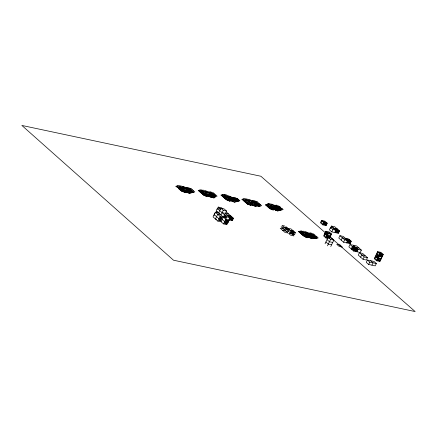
<?xml version="1.0" encoding="UTF-8"?>
<svg xmlns="http://www.w3.org/2000/svg" width="437" height="437" viewBox="0 0 437 437"><rect width="100%" height="100%" fill="white"/><g stroke="black" fill="none" stroke-linecap="round" stroke-linejoin="round"><path stroke-width="0.66" d="M219.92 213.207L215.299 212.224L213.048 216.905L217.834 221.106L221.127 221.805L223.52 223.902L226.819 224.602L230.201 217.577L225.416 213.382L226.541 211.038L224.148 208.941L220.854 208.241L218.598 212.923M213.955 215.512L215.08 213.169M217.113 209.427L218.238 207.089L220.63 209.186L217.331 208.487L216.206 210.825L225.776 219.221L232.369 220.619L233.5 218.282L226.322 211.983M217.834 221.106L220.084 216.419L215.299 212.224M220.854 208.241L223.247 210.339L220.991 215.026L217.692 214.321L215.441 219.008L216.757 219.287M219.079 220.428L219.45 219.647L220.893 220.035L220.516 220.816L219.194 220.532L219.45 219.647M220.204 218.085L220.581 217.309L222.018 217.692L221.641 218.473L220.204 218.085L221.641 218.473M220.324 218.194L220.581 217.309M220.772 219.931L220.516 220.816M221.521 218.369L222.018 217.692M221.127 221.805L224.509 214.78L231.107 216.184L229.977 218.522L232.369 220.619M224.476 216.97L224.853 216.189L225.973 217.063C225.782 219.396 223.121 215.255 225.596 217.845M224.64 217.003L225.017 216.222M225.432 217.812L225.809 217.031L224.853 216.189M223.52 223.902L226.901 216.878L217.331 208.487M224.765 223.231L225.142 222.449L226.579 222.832L226.208 223.613L224.886 223.334L225.142 222.449M225.896 220.887L226.268 220.106L227.59 220.385L227.333 221.269L225.896 220.887L227.333 221.269M226.011 220.991L226.268 220.106M228.234 216.195L228.436 215.78L230.905 216.304L232.752 217.921L231.85 219.735L232.167 220.019L232.976 218.413L231.184 216.845L227.89 216.14L229.682 217.713L232.976 218.413M226.459 222.728L226.208 223.613M227.213 221.166L227.59 220.385M229.436 217.036L229.622 216.648L228.961 216.506M229.551 217.14L229.622 216.648M229.682 217.713L228.999 219.128L232.167 220.019M230.004 217.446L230.457 216.501L227.988 215.976L230.381 218.074L232.85 218.598L230.457 216.501M229.376 219.21L230.277 217.397L228.436 215.78M230.905 216.304L230.059 218.167L232.293 219.833L231.85 219.735M227.726 223.209L229.414 219.696M229.698 219.494L230.381 218.074M230.501 218.26L231.184 216.845M321.566 220.434L320.441 222.777L322.834 224.875L326.133 225.574L327.258 223.236L324.866 221.133L321.566 220.434L323.959 222.531L327.258 223.236M321.747 220.931L321.069 222.346L323.456 224.449L325.931 224.973L326.614 223.553L324.221 221.455L321.747 220.931L324.139 223.028L326.614 223.553M322.834 224.875L323.959 222.531M323.456 224.449L324.139 223.028M329.58 238.138L331.552 234.041L329.159 231.943L325.86 231.244L323.609 235.925L326.002 238.023L327.979 238.444M325.986 231.943L327.777 233.511L331.077 234.216L330.394 235.63L327.094 234.931L325.303 233.358L325.986 231.943L329.285 232.642L330.629 233.822M336.282 230.61L337.124 228.857L330.53 227.453L329.4 229.796L331.792 231.894L338.391 233.298L339.516 230.955L334.731 226.759L331.437 226.055L330.306 228.398M327.094 234.931L327.777 233.511M326.002 238.023L328.253 233.342L325.86 231.244M326.625 237.597L327.308 236.177L324.915 234.079L324.232 235.499L326.625 237.597L328.477 237.99M325.068 243.748L328.171 237.307L331.47 238.012L333.857 240.11L330.76 246.55M331.792 231.894L332.923 229.551L330.53 227.453M329.094 238.121L329.777 236.701L327.308 236.177M334.256 228.868L334.452 228.453L336.927 228.977L338.768 230.594L337.867 232.413L338.189 232.692L338.872 231.277L336.479 229.179L334.01 228.649L336.403 230.752L338.872 231.277M327.46 245.845L330.563 239.405L326.701 236.024M335.698 230.386L335.015 231.807L338.314 232.506L338.997 231.091L337.206 229.518L333.906 228.813L335.698 230.386L338.997 231.091M336.026 230.124L336.479 229.179M335.092 232.593L336.299 230.07L334.452 228.453M336.927 228.977L336.49 229.982L336.758 229.42M338.189 232.692L335.72 232.167L336.403 230.752M338.314 232.506L336.523 230.933L337.206 229.518M347.994 240.579L343.209 236.384L339.91 235.68L338.784 238.023L343.564 242.218L350.163 243.622L351.288 241.279L348.895 239.181L342.302 237.783L341.177 240.121M343.564 242.218L344.695 239.88L339.91 235.68M346.028 239.192L346.23 238.777L348.699 239.301L350.54 240.924L349.638 242.737L349.961 243.021L350.769 241.415L348.977 239.842L345.678 239.143L347.47 240.716L350.769 241.415M347.47 240.716L346.787 242.131L350.086 242.83L347.568 240.918M347.797 240.448L348.251 239.503L345.782 238.979L347.404 240.399M346.863 242.923L348.071 240.394L346.23 238.777M348.262 240.306L348.699 239.301M348.895 239.181L347.77 241.524L350.163 243.622M349.961 243.021L347.491 242.491L348.174 241.077L347.874 240.809M348.294 241.262L348.977 239.842M349.993 244.529L348.868 246.872L353.653 251.067L360.246 252.471L361.377 250.128L356.592 245.933L349.993 244.529L354.778 248.724L361.377 250.128M357.559 249.56L354.26 248.861L352.468 247.287L355.767 247.987L357.559 249.56L356.75 251.166L354.276 250.641L351.785 248.708L352.566 247.124L355.041 247.648L357.433 249.745L354.959 249.221L352.566 247.124M351.785 248.708L352.167 248.784L353.014 246.927L355.489 247.451L357.329 249.068L356.428 250.882L356.75 251.166M353.577 250.275L354.26 248.861M356.428 250.882L356.876 250.98L354.358 249.068L355.041 247.648M353.653 251.067L354.86 248.544L353.014 246.927M354.636 249.314L355.489 247.451M353.293 245.228L358.078 249.429L356.953 251.767L354.56 249.669L355.685 247.331M354.276 250.641L354.959 249.221M355.084 249.407L355.767 247.987M359.367 252.75L358.236 255.088L363.021 259.288L366.321 259.988L367.446 257.644L362.661 253.449L359.367 252.75L364.152 256.945L367.446 257.644M360.629 257.191L361.76 254.847L365.053 255.547M363.021 259.288L364.152 256.945M367.37 260.02L366.244 262.364L368.637 264.461L375.236 265.865L376.361 263.522L373.968 261.424L367.37 260.02L369.762 262.124L376.361 263.522M368.637 264.461L369.762 262.124M377.623 251.646L374.241 258.671L376.634 260.769L379.933 261.473L383.309 254.443L380.922 252.346L377.623 251.646L380.015 253.744L383.309 254.443M375.935 256.104L376.618 254.689L378.409 256.262L381.709 256.961L381.026 258.376L377.726 257.677L375.935 256.104L378.573 256.666M377.803 252.144L377.12 253.558L379.513 255.656L381.982 256.186L382.665 254.766L380.272 252.668L377.803 252.144L380.195 254.241L382.665 254.766M371.936 265.166L373.061 262.823L370.669 260.725M377.726 257.677L378.409 256.262M376.634 260.769L380.015 253.744M377.257 260.343L377.939 258.923L375.547 256.825L374.864 258.245L377.257 260.343L379.726 260.867L380.409 259.447L377.939 258.923M379.513 255.656L380.195 254.241M191.69 192.335L190.335 192.695L177.1 187.287L175.931 186.26L178.64 185.539L179.962 186.08M189.013 192.154L186.845 192.733L185.67 191.706L179.055 189.002L180.41 188.642L179.236 187.61L180.59 187.249L179.421 186.222L180.776 185.862L184.086 187.216L185.255 188.243L188.565 189.592L192.083 192.679M182.764 186.675L183.305 186.528L189.92 189.232L193.438 192.318M180.836 187.446L179.787 187.724L182.267 188.735L183.311 188.456L180.836 187.446L182.819 188.593M185.523 192.193L184.704 192.411L181.399 191.056L178.274 188.314L179.088 188.096M180.142 187.866L181.022 187.631L183.169 188.494M180.29 188.145L182.753 189.358M179.421 186.222L182.732 187.577L184.086 187.216M180.962 188.2L182.661 188.631M180.536 188.571L183.016 189.587L179.826 187.948L180.716 188.522M186.856 188.074L185.807 188.352L188.287 189.368L189.33 189.09L186.856 188.074L188.839 189.221M186.162 188.494L187.041 188.26M186.981 188.833L188.68 189.265M183.961 190.188L182.912 190.461L185.392 191.477L186.435 191.198L183.961 190.188L184.856 190.996L186.036 191.308M183.267 190.608L184.146 190.374L186.293 191.237M191.275 188.871L185.856 190.319L189.368 193.4L194.793 191.958L191.275 188.871L187.97 187.522L182.546 188.964L183.715 189.991L182.36 190.352L184.704 192.411M184.086 190.942L185.785 191.373M187.451 190.15L186.408 190.428L188.888 191.439L189.926 191.166L187.451 190.15L188.352 190.958L188.921 190.838M183.66 191.313L186.14 192.329L182.95 190.69L185.878 192.1M186.757 190.57L187.642 190.335M186.102 191.286L185.119 190.756M186.894 190.854L189.368 192.062M187.582 190.903L189.276 191.335M190.679 190.079L189.663 190.352L188.953 189.729L189.969 189.456L190.679 190.079L189.478 189.587M185.67 191.706L187.025 191.346M187.151 191.275L189.631 192.291L186.446 190.652L187.336 191.231M189.194 190.767L192.449 189.898M175.931 186.26L189.161 191.668L190.516 191.308L177.285 185.9M187.784 192.193L186.768 192.46L186.058 191.838L187.074 191.57L187.784 192.193L186.583 191.701M191.854 191.106L190.838 191.379L190.128 190.756L191.144 190.488L191.854 191.106L190.652 190.619M190.909 191.652L193.618 190.931M191.275 192.154L190.264 192.427L189.554 191.805L190.57 191.532L191.275 192.154L190.079 191.663M203.079 194.099L201.757 193.558L198.24 190.477L200.949 189.751L202.276 190.292M193.023 192.138L192.007 192.406L191.297 191.783L192.313 191.515L193.023 192.138L191.821 191.646M212.497 197.398L211.683 197.617L208.373 196.262L201.73 190.439L203.09 190.079L210.88 193.81L215.173 197.579L213.819 197.939L200.583 192.531M200.015 191.564L201.337 192.105L199.791 191.291M198.24 190.477L201.55 191.827L202.905 191.466L199.594 190.117M205.073 190.887L205.614 190.745L212.235 193.449L215.747 196.535M201.184 192.597L202.511 193.138L200.796 192.253L202.413 193.05M201.73 190.439L205.04 191.788L206.395 191.428M204.079 192.493L202.719 192.854L199.414 191.504M203.484 193.99L202.134 193.345M209.165 192.291L208.121 192.57L210.601 193.58L211.639 193.307L209.165 192.291L211.147 193.438M208.373 196.262L207.018 196.623L203.708 195.273L202.539 194.247L205.248 193.52M208.471 192.712L209.356 192.477L211.503 193.345M209.296 193.045L210.989 193.476M204.308 195.334L205.636 195.874L203.921 194.995L205.537 195.792M214.392 196.896L217.102 196.175L213.589 193.088L208.165 194.531L211.683 197.617M209.765 194.367L208.717 194.645L211.197 195.656L212.24 195.377L209.765 194.367L210.661 195.175L211.224 195.06M202.539 194.247L205.843 195.596L207.204 195.235M209.072 194.787L209.951 194.552L212.098 195.415M209.891 195.12L211.59 195.552M212.994 194.296L211.978 194.569L211.268 193.946L212.284 193.673L212.994 194.296L211.792 193.804M209.465 195.492L211.945 196.508L208.755 194.869L211.683 196.279M211.508 194.984L214.758 194.115M208.973 196.328L210.301 196.868L208.749 196.049M213.589 193.088L210.279 191.734L204.86 193.181L211.475 195.885L212.83 195.525L206.215 192.821L205.04 191.788M213.147 195.596L214.163 195.323L213.453 194.7L212.437 194.973L213.136 195.585M210.639 196.519L213.114 197.535L209.929 195.896L212.852 197.305M212.857 195.962L212.546 195.836M213.223 195.863L215.933 195.142M213.589 196.371L212.573 196.639L211.863 196.016L212.879 195.749L213.589 196.371L212.387 195.88M214.004 196.552L212.644 196.912L206.029 194.208M215.337 196.35L214.321 196.623L213.611 196L214.627 195.732L215.337 196.35L214.135 195.863M214.026 196.989L213.715 196.863M232.364 197.879L234.259 197.377L237.57 198.726L239.913 200.785L234.489 202.227L231.184 200.873L229.829 201.233L226.519 199.884L221.051 195.088L223.76 194.367L225.082 194.907M214.764 197.398L213.748 197.666L213.037 197.049L214.054 196.776L214.764 197.398L213.562 196.907M229.829 201.233L226.311 198.152L223.001 196.797L225.716 196.076L224.542 195.049L225.896 194.689C230.042 196.967 234.822 198.207 238.558 201.146M224.542 195.049L227.852 196.404L229.207 196.044M224.842 197.874L226.098 198.431L224.383 197.546L226 198.343M226.311 198.152L230.375 197.071M232.746 198.037L234.09 198.316M227.185 199.928L228.442 200.485L226.732 199.605L228.343 200.403M233.926 198.617L232.883 198.895L235.363 199.906L236.401 199.627L233.926 198.617L235.914 199.758M232.184 199.267L228.655 200.206L225.345 198.857M233.238 199.037L234.117 198.802M234.057 199.37L235.751 199.802M233.631 199.742L236.111 200.758L232.921 199.119L235.849 200.528M237.029 198.873L237.57 198.726M231.785 200.938L233.107 201.479L231.561 200.665M222.406 194.727L235.641 200.135L238.351 199.414L235.04 198.059L232.331 198.78L233.5 199.813M230.009 199.846L233.32 201.2L235.488 200.621M257.595 205.865L255.421 206.444L252.116 205.09L250.762 205.45L247.451 204.101L241.983 199.305L244.693 198.578L246.015 199.119M237.755 200.621L236.739 200.889L236.029 200.266L237.045 199.999L237.755 200.621L236.554 200.13M239.52 200.441L236.81 201.162L230.195 198.458L227.48 199.179L224.176 197.83M238.007 200.845L236.991 201.113M250.762 205.45L247.244 202.369L243.933 201.015L246.648 200.293L245.474 199.267L246.829 198.906C251.335 201.244 255.825 203.609 260.272 206.046M244.884 200.763L243.529 200.119M248.817 199.714L249.358 199.572L255.973 202.276L257.147 203.303L260.452 204.658L257.743 205.379L251.128 202.675M245.474 199.267L248.784 200.616L250.139 200.255M245.709 202.107L247.031 202.648L245.485 201.834M247.244 202.369L249.953 201.648L243.338 198.944M252.908 201.118L251.865 201.397L254.339 202.407L255.383 202.134L252.908 201.118L253.394 201.544M252.215 201.539L253.094 201.304L255.246 202.173M246.883 203.134L248.205 203.675L246.654 202.861M253.034 201.872L254.733 202.304M252.482 202.315L248.413 203.396L245.108 202.041M252.608 202.244L255.088 203.26L251.898 201.626L254.826 203.03M254.891 202.265L253.094 201.304M248.052 204.161L249.374 204.702L247.664 203.822L249.276 204.62M257.327 201.916L254.023 200.561L251.308 201.288L254.618 202.637L257.327 201.916L258.502 202.943L254.432 204.024L256.781 206.084M257.688 203.161L259.671 203.97L261.626 205.685L258.917 206.406L252.296 203.702L249.587 204.423L246.277 203.074M256.732 203.123L255.716 203.396L255.006 202.773L256.022 202.5L256.732 203.123L255.53 202.631M256.033 203.861L254.99 204.139L257.464 205.15L258.507 204.871L256.033 203.861L256.519 204.287M255.339 204.281L256.224 204.046L258.016 205.008M252.717 205.155L254.039 205.696L252.493 204.877M256.158 204.614L257.857 205.046M250.942 204.063L254.252 205.417L255.607 205.057M255.732 204.986L258.212 206.002L255.022 204.363L257.95 205.772M259.13 204.117L259.671 203.97M259.857 205.865L258.841 206.133L258.13 205.51L259.146 205.243L259.857 205.865L258.655 205.374M279.112 210.623L275.594 207.537L268.979 204.833L267.805 203.806L269.159 203.445L272.47 204.795L273.644 205.822L276.949 207.176L280.467 210.263M280.019 207.701L282.007 208.509L283.176 209.536L277.757 210.984L274.447 209.629L273.092 209.989L269.782 208.64L265.483 204.871L268.198 204.145M268.979 204.833L266.264 205.554L272.885 208.258L274.447 209.629M271.148 204.254L271.688 204.112L278.303 206.816L279.478 207.843M267.805 203.806L271.115 205.155L272.47 204.795M271.175 206.739L270.126 207.018L272.606 208.028L273.649 207.755L271.175 206.739L273.158 207.886M275.239 205.658L274.196 205.936L276.67 206.947L277.714 206.668L275.239 205.658L277.222 206.805M270.481 207.16L271.361 206.925L273.507 207.793M274.545 206.078L275.43 205.843L277.577 206.706M270.618 207.444L273.092 208.651M271.301 207.499L272.994 207.925M275.37 206.411L277.063 206.843M270.874 207.87L273.354 208.881L270.164 207.247L271.055 207.821M272.333 207.313L272.77 207.619L272.497 207.378M270.454 208.684L271.705 209.241L269.995 208.356L271.612 209.159M272.885 208.258L279.664 206.455L280.833 207.482L274.054 209.285L267.439 206.581M272.732 208.744L271.918 208.962L268.608 207.608M274.999 208.744L273.983 209.017L273.272 208.394L274.289 208.121L274.999 208.744L273.797 208.252M279.063 207.662L278.047 207.93L277.342 207.313L278.353 207.04L279.063 207.662L277.861 207.171M278.484 208.52L279.565 208.859M275.048 209.694L276.37 210.235L274.66 209.35L276.271 210.148M279.03 209.001L280.057 208.728L278.522 208.099M282.007 208.509L276.583 209.957L274.6 209.143M281.406 209.716L280.39 209.989L279.685 209.367L280.696 209.094L281.406 209.716L280.204 209.225M314.154 238.143L311.985 238.717L308.68 237.367L307.326 237.728L304.015 236.373L298.547 231.577L301.257 230.856L302.579 231.397M307.326 237.728L304.977 235.669L301.672 234.319L303.027 233.959L301.852 232.932L303.212 232.566L302.038 231.539L303.393 231.178L306.703 232.533L307.872 233.56L311.182 234.915L312.357 235.942L315.661 237.291L316.836 238.318M305.381 231.992L305.922 231.845L312.537 234.549L313.711 235.581L317.016 236.93L314.307 237.652L310.997 236.302M302.551 234.085L301.492 233.697L302.486 234.101M302.038 231.539L305.348 232.894L306.703 232.533M306.763 234.112L305.714 234.39L308.194 235.406L309.238 235.128L306.763 234.112L308.746 235.259M309.472 233.391L308.429 233.669L310.904 234.685L311.947 234.407L309.472 233.391L311.455 234.538M306.069 234.538L306.949 234.303M308.779 233.817L309.658 233.582M306.217 234.816L308.68 236.024M306.889 234.871L308.582 235.303M309.598 234.15L311.297 234.582M306.463 235.243L308.943 236.253L305.753 234.62L306.643 235.193M304.977 235.669L306.337 235.308M304.682 236.417L305.938 236.98L304.228 236.095L305.84 236.892M298.547 231.577L308.473 235.636L313.892 234.188L315.066 235.221L309.642 236.663L299.716 232.604M308.32 236.122L306.151 236.701L302.841 235.346M310.587 236.122L309.571 236.39L308.861 235.767L309.877 235.499L310.587 236.122L309.385 235.63M313.296 235.396L312.28 235.669L311.57 235.046L312.586 234.778L313.296 235.396L312.094 234.909M312.597 236.133L311.554 236.412L314.028 237.428L315.072 237.149L312.597 236.133L314.58 237.28M311.903 236.554L312.788 236.319L314.935 237.187M309.281 237.428L310.603 237.968L309.057 237.154M312.723 236.892L314.422 237.324M312.297 237.264L314.777 238.274L311.586 236.641L314.514 238.045M307.506 236.335L310.816 237.69L312.171 237.329M315.694 236.39L316.235 236.248L318.191 237.957L315.481 238.684L310.188 236.515M316.421 238.138L315.405 238.411L314.695 237.788L315.711 237.515L316.421 238.138L315.219 237.646M336.299 230.07L338.768 230.594M332.923 229.551L339.516 230.955M336.075 230.84L336.523 230.933M218.238 207.089L221.537 207.788L222.974 209.05M223.247 210.339L226.541 211.038M328.253 233.342L331.552 234.041M325.303 233.358L327.941 233.921M328.034 234.287L324.735 233.582L327.127 235.68L330.427 236.384M222.116 212.682L228.715 214.081M284.662 225.989L282.023 225.426L288.72 231.304M217.965 212.191L215.987 211.77L217.418 213.032M348.071 240.394L350.54 240.924M344.695 239.88L351.288 241.279M348.174 241.077L350.643 241.601L348.251 239.503M285.044 227.824L287.513 228.349L289.338 229.949L286.885 229.441L285.044 227.824L287.546 228.376M229.081 216.61L229.742 216.752M230.277 217.397L232.752 217.921M286.869 229.425L289.294 229.938M226.901 216.878L233.5 218.282M289.447 230.184L280.21 228.223L284.995 232.418L287.633 232.981M290.769 230.468L293.402 231.026M293.238 231.178L290.922 230.681L293.205 231.146L295.046 232.763L292.577 232.238L290.878 230.747M330.563 239.405L333.857 240.11M220.084 216.419L223.383 217.123M292.555 232.222L295.03 232.746M282.602 230.321L288.54 231.583M289.857 231.861L295.794 233.123L291.009 228.928L281.117 226.825L287.814 232.697M290.01 232.058L292.331 232.571L294.139 234.161L291.648 233.62M332.732 242.448L329.432 241.748L327.04 239.651M358.985 248.03L352.386 246.626L351.261 248.97L353.899 249.532M288.955 233.26L294.888 234.522L290.583 230.747M226.388 220.21L227.71 220.488M219.571 219.751L220.893 220.035M354.86 248.544L357.329 249.068M354.358 249.068L351.889 248.544L352.167 248.784M227.945 222.264L224.645 221.559L222.258 219.461L218.959 218.762L214.174 214.567M331.607 244.791L328.307 244.092L325.915 241.994M354.56 249.669L356.537 250.09M225.263 222.553L226.579 222.832M378.005 256.89L375.367 256.328L377.759 258.425L381.059 259.13M279.664 206.455L276.353 205.1L269.574 206.909L273.092 209.989M278.019 207.127L278.391 207.28M278.664 208.061L280.647 208.87L281.821 209.897M278.38 208.138L279.92 208.766M280.363 209.186L280.734 209.334M278.484 208.525L279.407 208.902M266.843 204.511L268.165 205.051M267.624 205.193L274.239 207.897L277.757 210.984M272.704 207.635L273.316 207.843M273.955 208.214L274.321 208.362M265.483 204.871L266.81 205.412M274.873 209.072L275.004 209.033M255.689 202.588L256.055 202.741M256.24 204.041L258.371 204.909M258.813 205.33L259.179 205.483M241.983 199.305L248.598 202.009L252.116 205.09M243.753 200.392L244.818 200.78M243.152 200.332L244.48 200.873M229.594 196.382L234.227 198.278M233.353 198.114L233.942 198.354M234.134 198.797L236.264 199.665M236.712 200.086L237.078 200.239M221.051 195.088L227.666 197.792L231.184 200.873M223.886 196.568L222.433 195.836L223.952 196.546M222.22 196.115L223.542 196.655M313.892 234.188L310.587 232.839L305.163 234.281L308.68 237.367M314.252 235.434L316.235 236.248M211.95 193.76L212.316 193.913M312.253 234.866L312.619 235.013M213.119 194.793L213.485 194.94M212.961 194.831L214.163 195.323M214.294 195.82L214.66 195.967M299.902 231.217L309.828 235.275L313.345 238.356M315.377 237.608L315.743 237.755M306.971 234.298L309.096 235.166M211.748 195.508L210.312 194.683M309.543 235.587L309.909 235.734M300.891 233.631L302.218 234.177M202.358 193.624L203.418 194.012M187.063 188.26L189.188 189.128M189.636 189.549L190.002 189.696M190.811 190.576L191.177 190.723M191.98 191.603L192.346 191.756M187.659 190.33L189.789 191.198M189.434 191.297L187.997 190.472M190.232 191.619L190.603 191.772M186.741 191.657L187.107 191.81M178.274 188.314L179.596 188.855M187.653 192.515L187.79 192.482M187.386 192.591L189.368 193.4M180.224 190.029L186.845 192.733M380.07 254.503L381.982 256.186M379.791 254.689L382.184 256.787L378.884 256.087L376.492 253.99M377.339 258.77L379.726 260.867M377.541 259.37L379.933 261.473M331.437 226.055L336.217 230.255M335.998 231.2L338.391 233.298M335.398 231.889L335.72 232.167M347.169 242.213L347.491 242.491M353.123 248.413L354.079 249.248M324.014 223.291L325.931 224.973M323.741 223.476L326.133 225.574M325.456 232.888L260.873 176.242L21.85 125.435L173.494 260.201L415.15 311.565L329.558 236.483M326.903 236.625L328.34 237.886M312.4 234.822L312.848 235.215M315.53 237.564L315.973 237.957M310.019 233.713L310.527 234.161M313.143 236.455L313.651 236.903M314.307 237.652L315.481 238.684M309.505 233.62L309.986 234.046M312.63 236.362L313.116 236.788M278.172 207.089L278.615 207.477M280.516 209.143L280.958 209.536M312.007 236.81L312.482 237.215M309.691 235.543L310.139 235.936M275.791 205.98L276.299 206.422M278.276 208.165L278.642 208.482M275.272 205.887L275.758 206.308M307.309 234.434L307.817 234.882M305.348 232.894L306.517 233.921M308.473 235.636L309.642 236.663M310.816 237.69L311.985 238.717M306.796 234.341L307.277 234.767M271.115 205.155L272.284 206.188M274.103 208.17L274.551 208.564M274.824 209.416L275.113 209.673M302.617 234.063L301.098 233.353L301.557 233.68M271.721 207.062L272.229 207.504M271.208 206.969L271.688 207.395M285.798 226.546L289.627 229.906M289.971 232.145L291.67 233.637M289.676 232.14L293.981 235.92L290.687 235.215L288.77 233.538M255.842 202.55L256.284 202.943M258.966 205.292L259.409 205.68M253.455 201.441L253.963 201.883M256.579 204.183L257.087 204.625M254.618 202.637L255.792 203.664M257.743 205.379L258.917 206.406M252.941 201.348L253.422 201.774M256.066 204.09L256.552 204.511M252.318 201.796L252.788 202.2M255.443 204.532L255.918 204.937M248.784 200.616L252.296 203.702M254.252 205.417L255.421 206.444M247.828 203.888L248.118 204.145M236.859 200.048L237.307 200.436M234.478 198.933L234.986 199.381M233.145 197.928L233.68 198.42M235.641 200.135L237.204 201.506M233.959 198.846L234.445 199.267M233.336 199.288L233.811 199.693M235.849 201.867L234.674 200.84L231.364 199.485L227.852 196.404M233.32 201.2L234.489 202.227M212.098 193.722L212.546 194.115M213.272 194.749L213.715 195.142M214.441 195.776L214.889 196.169M209.716 192.613L210.224 193.056M209.197 192.52L209.684 192.946M212.693 195.798L213.141 196.186M213.868 196.825L214.316 197.213M211.475 195.885L213.819 197.939M209.798 194.596L210.279 195.017M209.17 195.039L209.645 195.443M210.344 196.071L210.82 196.47M201.55 191.827L203.893 193.886M205.843 195.596L207.018 196.623M200.96 192.318L201.255 192.575M204.084 195.06L204.379 195.317M189.784 189.505L190.232 189.898M190.958 190.537L191.406 190.925M192.133 191.564L192.575 191.952M187.402 188.396L187.91 188.844M186.889 188.303L187.369 188.729M190.385 191.581L190.827 191.974M225.863 223.766L226.819 224.602M189.161 191.668L190.723 193.039M187.484 190.379L187.97 190.8M182.732 187.577L183.901 188.604M186.894 191.619L187.336 192.007M185.283 190.827L185.561 191.067M181.382 187.763L181.89 188.21M184.507 190.505L185.015 190.953M180.869 187.675L181.35 188.096M183.993 190.412L184.474 190.838M183.371 190.86L183.84 191.264M182.065 191.1L183.322 191.663L181.606 190.778L182.065 191.1M226.016 198.901L227.273 199.458L225.558 198.578L226.016 198.901M269.279 207.657L270.536 208.214L268.821 207.329L269.279 207.657M300.388 232.648L301.645 233.211L299.929 232.326L300.388 232.648M303.513 235.39L304.769 235.953L303.054 235.068L303.513 235.39M340.068 245.031L336.769 244.332L339.161 246.43L342.461 247.129L340.068 245.031"/></g></svg>
